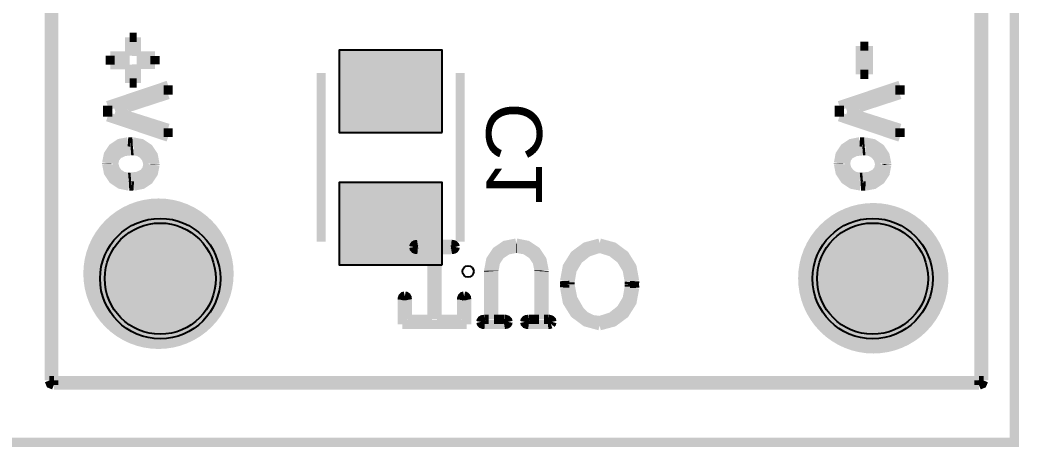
# Model space of a CAD drawing. Header units: inches. Extents: x 18.7 to 39.4, y 4.3 to 20.5.
# Drawn here: x 22.951 to 24.299, y 10.378 to 10.954 of the extents above; entities that cross this region are included whole.
import ezdxf

# ---------------------------------------------------------------- set-up
doc = ezdxf.new("R2010")
doc.units = ezdxf.units.IN
doc.header["$MEASUREMENT"] = 0
doc.styles.get("Standard").update_dxf_attribs({"font": 'arial.ttf'})

# ---------------------------------------------------------------- blocks, each defined once
blk = doc.blocks.new('RPAD')
blk.add_trace([(-0.5, -0.5), (-0.5, 0.5), (0.5, -0.5), (0.5, 0.5)])
blk = doc.blocks.new('EPAD')
at = {"const_width": 0.5}
blk.add_lwpolyline([(-0.25, 0, 1), (0.25, 0, 1)], format="xyb", close=True, dxfattribs=at)
blk = doc.blocks.new('irfBoard')
for points, const_width in [([(20.09863, 11.24086), (23.15769, 11.24086), (23.15769, 13.12275), (20.09863, 13.12275), (20.09863, 11.24086)], 0.008), ([(20.09863, 11.24086), (23.15769, 11.24086), (23.15769, 13.12275), (20.09863, 13.12275), (20.09863, 11.24086)], 0.008), ([(20.09863, 11.24086), (23.15769, 11.24086), (23.15769, 13.12275), (20.09863, 13.12275), (20.09863, 11.24086)], 0.008), ([(22.32304, 11.2943), (22.32304, 12.6463)], 0.008), ([(22.32304, 11.2943), (22.32304, 12.6463)], 0.008), ([(22.32304, 11.2943), (22.32304, 12.6463)], 0.008), ([(22.32704, 12.6463), (22.32704, 11.2943)], 0.008), ([(22.32704, 12.6463), (22.32704, 11.2943)], 0.008), ([(22.32704, 12.6463), (22.32704, 11.2943)], 0.008), ([(23.12704, 11.2943), (23.12704, 12.6463)], 0.008), ([(23.12704, 11.2943), (23.12704, 12.6463)], 0.008), ([(23.12704, 11.2943), (23.12704, 12.6463)], 0.008), ([(23.13104, 12.6463), (23.13104, 11.2943)], 0.008), ([(23.13104, 12.6463), (23.13104, 11.2943)], 0.008), ([(23.13104, 12.6463), (23.13104, 11.2943)], 0.008), ([(22.39248, 11.59068), (22.39855, 11.59068)], 0.008), ([(22.39248, 11.57473), (22.39248, 11.59068)], 0.008), ([(22.39248, 11.59068), (22.39855, 11.59068)], 0.008), ([(22.39248, 11.57473), (22.39248, 11.59068)], 0.008), ([(22.39248, 11.59068), (22.39855, 11.59068)], 0.008), ([(22.39248, 11.57473), (22.39248, 11.59068)], 0.008), ([(22.39855, 11.59068), (22.39855, 11.57448)], 0.008), ([(22.39855, 11.59068), (22.39855, 11.57448)], 0.008), ([(22.39855, 11.59068), (22.39855, 11.57448)], 0.008), ([(23.0245, 11.58308), (23.03134, 11.58308)], 0.008), ([(23.0245, 11.55878), (23.0245, 11.58308)], 0.008), ([(23.0245, 11.58308), (23.03134, 11.58308)], 0.008), ([(23.0245, 11.55878), (23.0245, 11.58308)], 0.008), ([(23.0245, 11.58308), (23.03134, 11.58308)], 0.008), ([(23.0245, 11.55878), (23.0245, 11.58308)], 0.008), ([(23.03134, 11.58308), (23.03134, 11.55878)], 0.008), ([(23.03134, 11.58308), (23.03134, 11.55878)], 0.008), ([(23.03134, 11.58308), (23.03134, 11.55878)], 0.008), ([(22.37577, 11.57473), (22.39248, 11.57473)], 0.008), ([(22.37577, 11.56713), (22.37577, 11.57473)], 0.008), ([(22.37577, 11.57473), (22.39248, 11.57473)], 0.008), ([(22.37577, 11.56713), (22.37577, 11.57473)], 0.008), ([(22.37577, 11.57473), (22.39248, 11.57473)], 0.008), ([(22.37577, 11.56713), (22.37577, 11.57473)], 0.008), ([(22.39855, 11.57448), (22.4145, 11.57448)], 0.008), ([(22.39855, 11.57448), (22.4145, 11.57448)], 0.008), ([(22.39855, 11.57448), (22.4145, 11.57448)], 0.008), ([(22.4145, 11.57448), (22.4145, 11.56738)], 0.008), ([(22.4145, 11.57448), (22.4145, 11.56738)], 0.008), ([(22.4145, 11.57448), (22.4145, 11.56738)], 0.008), ([(22.39248, 11.56713), (22.37577, 11.56713)], 0.008), ([(22.39248, 11.56713), (22.37577, 11.56713)], 0.008), ([(22.39248, 11.56713), (22.37577, 11.56713)], 0.008), ([(22.39248, 11.55119), (22.39248, 11.56713)], 0.008), ([(22.39248, 11.55119), (22.39248, 11.56713)], 0.008), ([(22.39248, 11.55119), (22.39248, 11.56713)], 0.008), ([(22.39855, 11.56738), (22.39855, 11.55119)], 0.008), ([(22.4145, 11.56738), (22.39855, 11.56738)], 0.008), ([(22.39855, 11.56738), (22.39855, 11.55119)], 0.008), ([(22.4145, 11.56738), (22.39855, 11.56738)], 0.008), ([(22.39855, 11.56738), (22.39855, 11.55119)], 0.008), ([(22.4145, 11.56738), (22.39855, 11.56738)], 0.008), ([(22.55828, 11.41408), (22.55828, 11.55975)], 0.00787), ([(22.55828, 11.41408), (22.55828, 11.55975)], 0.00787), ([(22.55828, 11.41408), (22.55828, 11.55975)], 0.00787), ([(22.67836, 11.41408), (22.67836, 11.55975)], 0.00787), ([(22.67836, 11.41408), (22.67836, 11.55975)], 0.00787), ([(22.67836, 11.41408), (22.67836, 11.55975)], 0.00787), ([(23.03134, 11.55878), (23.0245, 11.55878)], 0.008), ([(23.03134, 11.55878), (23.0245, 11.55878)], 0.008), ([(23.03134, 11.55878), (23.0245, 11.55878)], 0.008), ([(22.37349, 11.53168), (22.42589, 11.54929)], 0.008), ([(22.37349, 11.53168), (22.42589, 11.54929)], 0.008), ([(22.37349, 11.53168), (22.42589, 11.54929)], 0.008), ([(22.39855, 11.55119), (22.39248, 11.55119)], 0.008), ([(22.39855, 11.55119), (22.39248, 11.55119)], 0.008), ([(22.39855, 11.55119), (22.39248, 11.55119)], 0.008), ([(22.42589, 11.54929), (22.42589, 11.54124)], 0.008), ([(22.42589, 11.54929), (22.42589, 11.54124)], 0.008), ([(22.42589, 11.54929), (22.42589, 11.54124)], 0.008), ([(23.00628, 11.53168), (23.05868, 11.54929)], 0.008), ([(23.00628, 11.53168), (23.05868, 11.54929)], 0.008), ([(23.00628, 11.53168), (23.05868, 11.54929)], 0.008), ([(23.05868, 11.54929), (23.05868, 11.54124)], 0.008), ([(23.05868, 11.54929), (23.05868, 11.54124)], 0.008), ([(23.05868, 11.54929), (23.05868, 11.54124)], 0.008), ([(22.42589, 11.54124), (22.39058, 11.52976)], 0.008), ([(22.42589, 11.54124), (22.39058, 11.52976)], 0.008), ([(22.42589, 11.54124), (22.39058, 11.52976)], 0.008), ([(23.05868, 11.54124), (23.02336, 11.52976)], 0.008), ([(23.05868, 11.54124), (23.02336, 11.52976)], 0.008), ([(23.05868, 11.54124), (23.02336, 11.52976)], 0.008), ([(22.37349, 11.52207), (22.37349, 11.53168)], 0.008), ([(22.37349, 11.52207), (22.37349, 11.53168)], 0.008), ([(22.37349, 11.52207), (22.37349, 11.53168)], 0.008), ([(22.39058, 11.52976), (22.38023, 11.52651)], 0.008), ([(22.39058, 11.52976), (22.38023, 11.52651)], 0.008), ([(22.39058, 11.52976), (22.38023, 11.52651)], 0.008), ([(23.00628, 11.52207), (23.00628, 11.53168)], 0.008), ([(23.00628, 11.52207), (23.00628, 11.53168)], 0.008), ([(23.00628, 11.52207), (23.00628, 11.53168)], 0.008), ([(23.02336, 11.52976), (23.01302, 11.52651)], 0.008), ([(23.02336, 11.52976), (23.01302, 11.52651)], 0.008), ([(23.02336, 11.52976), (23.01302, 11.52651)], 0.008), ([(22.42589, 11.50448), (22.37349, 11.52207)], 0.008), ([(22.42589, 11.50448), (22.37349, 11.52207)], 0.008), ([(22.42589, 11.50448), (22.37349, 11.52207)], 0.008), ([(22.38023, 11.52651), (22.39058, 11.52327)], 0.008), ([(22.38023, 11.52651), (22.39058, 11.52327)], 0.008), ([(22.38023, 11.52651), (22.39058, 11.52327)], 0.008), ([(22.39058, 11.52327), (22.42589, 11.51209)], 0.008), ([(22.39058, 11.52327), (22.42589, 11.51209)], 0.008), ([(22.39058, 11.52327), (22.42589, 11.51209)], 0.008), ([(23.05868, 11.50448), (23.00628, 11.52207)], 0.008), ([(23.05868, 11.50448), (23.00628, 11.52207)], 0.008), ([(23.05868, 11.50448), (23.00628, 11.52207)], 0.008), ([(23.01302, 11.52651), (23.02336, 11.52327)], 0.008), ([(23.01302, 11.52651), (23.02336, 11.52327)], 0.008), ([(23.01302, 11.52651), (23.02336, 11.52327)], 0.008), ([(23.02336, 11.52327), (23.05868, 11.51209)], 0.008), ([(23.02336, 11.52327), (23.05868, 11.51209)], 0.008), ([(23.02336, 11.52327), (23.05868, 11.51209)], 0.008), ([(22.42589, 11.51209), (22.42589, 11.50448)], 0.008), ([(22.42589, 11.51209), (22.42589, 11.50448)], 0.008), ([(22.42589, 11.51209), (22.42589, 11.50448)], 0.008), ([(23.05868, 11.51209), (23.05868, 11.50448)], 0.008), ([(23.05868, 11.51209), (23.05868, 11.50448)], 0.008), ([(23.05868, 11.51209), (23.05868, 11.50448)], 0.008), ([(22.39114, 11.50044), (22.3839, 11.49902), (22.37805, 11.49512), (22.37415, 11.48927), (22.37273, 11.48203)], 0.008), ([(22.39114, 11.50044), (22.3839, 11.49902), (22.37805, 11.49512), (22.37415, 11.48927), (22.37273, 11.48203)], 0.008), ([(22.39114, 11.50044), (22.3839, 11.49902), (22.37805, 11.49512), (22.37415, 11.48927), (22.37273, 11.48203)], 0.008), ([(22.39114, 11.50044), (22.39339, 11.5003)], 0.008), ([(22.39114, 11.50044), (22.39339, 11.5003)], 0.008), ([(22.39114, 11.50044), (22.39339, 11.5003)], 0.008), ([(22.39517, 11.50039), (22.39338, 11.50031)], 0.008), ([(22.39517, 11.50039), (22.39338, 11.50031)], 0.008), ([(22.39517, 11.50039), (22.39338, 11.50031)], 0.008), ([(22.39517, 11.50039), (22.40277, 11.4989), (22.40891, 11.4948), (22.41301, 11.48866), (22.4145, 11.48105)], 0.008), ([(22.39517, 11.50039), (22.40277, 11.4989), (22.40891, 11.4948), (22.41301, 11.48866), (22.4145, 11.48105)], 0.008), ([(22.39517, 11.50039), (22.40277, 11.4989), (22.40891, 11.4948), (22.41301, 11.48866), (22.4145, 11.48105)], 0.008), ([(23.02393, 11.50044), (23.01668, 11.49902), (23.01084, 11.49512), (23.00694, 11.48927), (23.00551, 11.48203)], 0.008), ([(23.02393, 11.50044), (23.01668, 11.49902), (23.01084, 11.49512), (23.00694, 11.48927), (23.00551, 11.48203)], 0.008), ([(23.02393, 11.50044), (23.01668, 11.49902), (23.01084, 11.49512), (23.00694, 11.48927), (23.00551, 11.48203)], 0.008), ([(23.02393, 11.50044), (23.02617, 11.5003)], 0.008), ([(23.02393, 11.50044), (23.02617, 11.5003)], 0.008), ([(23.02393, 11.50044), (23.02617, 11.5003)], 0.008), ([(23.02795, 11.50039), (23.02617, 11.50031)], 0.008), ([(23.02795, 11.50039), (23.02617, 11.50031)], 0.008), ([(23.02795, 11.50039), (23.02617, 11.50031)], 0.008), ([(23.02795, 11.50039), (23.03556, 11.4989), (23.0417, 11.4948), (23.04579, 11.48866), (23.04729, 11.48105)], 0.008), ([(23.02795, 11.50039), (23.03556, 11.4989), (23.0417, 11.4948), (23.04579, 11.48866), (23.04729, 11.48105)], 0.008), ([(23.02795, 11.50039), (23.03556, 11.4989), (23.0417, 11.4948), (23.04579, 11.48866), (23.04729, 11.48105)], 0.008), ([(22.39364, 11.49271), (22.38775, 11.49207), (22.38242, 11.48957), (22.37965, 11.48588), (22.37881, 11.48132)], 0.008), ([(22.39364, 11.49271), (22.38775, 11.49207), (22.38242, 11.48957), (22.37965, 11.48588), (22.37881, 11.48132)], 0.008), ([(22.39364, 11.49271), (22.38775, 11.49207), (22.38242, 11.48957), (22.37965, 11.48588), (22.37881, 11.48132)], 0.008), ([(22.39572, 11.49288), (22.39364, 11.49271)], 0.008), ([(22.39572, 11.49288), (22.39364, 11.49271)], 0.008), ([(22.39572, 11.49288), (22.39364, 11.49271)], 0.008), ([(22.39572, 11.49288), (22.40047, 11.49201), (22.40437, 11.48959), (22.40713, 11.48593), (22.40842, 11.48133)], 0.008), ([(22.39572, 11.49288), (22.40047, 11.49201), (22.40437, 11.48959), (22.40713, 11.48593), (22.40842, 11.48133)], 0.008), ([(22.39572, 11.49288), (22.40047, 11.49201), (22.40437, 11.48959), (22.40713, 11.48593), (22.40842, 11.48133)], 0.008), ([(23.02642, 11.49271), (23.02054, 11.49207), (23.01521, 11.48957), (23.01244, 11.48588), (23.01159, 11.48132)], 0.008), ([(23.02642, 11.49271), (23.02054, 11.49207), (23.01521, 11.48957), (23.01244, 11.48588), (23.01159, 11.48132)], 0.008), ([(23.02642, 11.49271), (23.02054, 11.49207), (23.01521, 11.48957), (23.01244, 11.48588), (23.01159, 11.48132)], 0.008), ([(23.02851, 11.49288), (23.02643, 11.49271)], 0.008), ([(23.02851, 11.49288), (23.02643, 11.49271)], 0.008), ([(23.02851, 11.49288), (23.02643, 11.49271)], 0.008), ([(23.02851, 11.49288), (23.03325, 11.49201), (23.03716, 11.48959), (23.03991, 11.48593), (23.04121, 11.48133)], 0.008), ([(23.02851, 11.49288), (23.03325, 11.49201), (23.03716, 11.48959), (23.03991, 11.48593), (23.04121, 11.48133)], 0.008), ([(23.02851, 11.49288), (23.03325, 11.49201), (23.03716, 11.48959), (23.03991, 11.48593), (23.04121, 11.48133)], 0.008), ([(22.37273, 11.48174), (22.37273, 11.48203)], 0.008), ([(22.37273, 11.48174), (22.37273, 11.48203)], 0.008), ([(22.37273, 11.48174), (22.37273, 11.48203)], 0.008), ([(22.37273, 11.48171), (22.37273, 11.48161)], 0.008), ([(22.37273, 11.48171), (22.37273, 11.48161)], 0.008), ([(22.37273, 11.48171), (22.37273, 11.48161)], 0.008), ([(22.39209, 11.46225), (22.38447, 11.46374), (22.37833, 11.46784), (22.37422, 11.47399), (22.37273, 11.48161)], 0.008), ([(22.39209, 11.46225), (22.38447, 11.46374), (22.37833, 11.46784), (22.37422, 11.47399), (22.37273, 11.48161)], 0.008), ([(22.39209, 11.46225), (22.38447, 11.46374), (22.37833, 11.46784), (22.37422, 11.47399), (22.37273, 11.48161)], 0.008), ([(22.39153, 11.46975), (22.38677, 11.47063), (22.38286, 11.47305), (22.3801, 11.47672), (22.37881, 11.48133)], 0.008), ([(22.39153, 11.46975), (22.38677, 11.47063), (22.38286, 11.47305), (22.3801, 11.47672), (22.37881, 11.48133)], 0.008), ([(22.39153, 11.46975), (22.38677, 11.47063), (22.38286, 11.47305), (22.3801, 11.47672), (22.37881, 11.48133)], 0.008), ([(22.39364, 11.46993), (22.39951, 11.47057), (22.40481, 11.47309), (22.40757, 11.47678), (22.40842, 11.48132)], 0.008), ([(22.39364, 11.46993), (22.39951, 11.47057), (22.40481, 11.47309), (22.40757, 11.47678), (22.40842, 11.48132)], 0.008), ([(22.39364, 11.46993), (22.39951, 11.47057), (22.40481, 11.47309), (22.40757, 11.47678), (22.40842, 11.48132)], 0.008), ([(22.39613, 11.4622), (22.40336, 11.46362), (22.40919, 11.46751), (22.41308, 11.47334), (22.4145, 11.48057)], 0.008), ([(22.39613, 11.4622), (22.40336, 11.46362), (22.40919, 11.46751), (22.41308, 11.47334), (22.4145, 11.48057)], 0.008), ([(22.39613, 11.4622), (22.40336, 11.46362), (22.40919, 11.46751), (22.41308, 11.47334), (22.4145, 11.48057)], 0.008), ([(22.4145, 11.48092), (22.4145, 11.48105)], 0.008), ([(22.4145, 11.48092), (22.4145, 11.48105)], 0.008), ([(22.4145, 11.48092), (22.4145, 11.48105)], 0.008), ([(22.4145, 11.48093), (22.4145, 11.48057)], 0.008), ([(22.4145, 11.48093), (22.4145, 11.48057)], 0.008), ([(22.4145, 11.48093), (22.4145, 11.48057)], 0.008), ([(23.00552, 11.48174), (23.00551, 11.48203)], 0.008), ([(23.00552, 11.48174), (23.00551, 11.48203)], 0.008), ([(23.00552, 11.48174), (23.00551, 11.48203)], 0.008), ([(23.00552, 11.48171), (23.00552, 11.48161)], 0.008), ([(23.00552, 11.48171), (23.00552, 11.48161)], 0.008), ([(23.00552, 11.48171), (23.00552, 11.48161)], 0.008), ([(23.02488, 11.46225), (23.01726, 11.46374), (23.01111, 11.46784), (23.00701, 11.47399), (23.00552, 11.48161)], 0.008), ([(23.02488, 11.46225), (23.01726, 11.46374), (23.01111, 11.46784), (23.00701, 11.47399), (23.00552, 11.48161)], 0.008), ([(23.02488, 11.46225), (23.01726, 11.46374), (23.01111, 11.46784), (23.00701, 11.47399), (23.00552, 11.48161)], 0.008), ([(23.02431, 11.46975), (23.01956, 11.47063), (23.01565, 11.47305), (23.01289, 11.47672), (23.01159, 11.48133)], 0.008), ([(23.02431, 11.46975), (23.01956, 11.47063), (23.01565, 11.47305), (23.01289, 11.47672), (23.01159, 11.48133)], 0.008), ([(23.02431, 11.46975), (23.01956, 11.47063), (23.01565, 11.47305), (23.01289, 11.47672), (23.01159, 11.48133)], 0.008), ([(23.02642, 11.46993), (23.03229, 11.47057), (23.0376, 11.47309), (23.04035, 11.47678), (23.04121, 11.48132)], 0.008), ([(23.02642, 11.46993), (23.03229, 11.47057), (23.0376, 11.47309), (23.04035, 11.47678), (23.04121, 11.48132)], 0.008), ([(23.02642, 11.46993), (23.03229, 11.47057), (23.0376, 11.47309), (23.04035, 11.47678), (23.04121, 11.48132)], 0.008), ([(23.02892, 11.4622), (23.03615, 11.46362), (23.04198, 11.46751), (23.04587, 11.47334), (23.04729, 11.48057)], 0.008), ([(23.02892, 11.4622), (23.03615, 11.46362), (23.04198, 11.46751), (23.04587, 11.47334), (23.04729, 11.48057)], 0.008), ([(23.02892, 11.4622), (23.03615, 11.46362), (23.04198, 11.46751), (23.04587, 11.47334), (23.04729, 11.48057)], 0.008), ([(23.04728, 11.48092), (23.04729, 11.48105)], 0.008), ([(23.04728, 11.48092), (23.04729, 11.48105)], 0.008), ([(23.04728, 11.48092), (23.04729, 11.48105)], 0.008), ([(23.04728, 11.48093), (23.04729, 11.48057)], 0.008), ([(23.04728, 11.48093), (23.04729, 11.48057)], 0.008), ([(23.04728, 11.48093), (23.04729, 11.48057)], 0.008), ([(22.39153, 11.46975), (22.39363, 11.46993)], 0.008), ([(22.39153, 11.46975), (22.39363, 11.46993)], 0.008), ([(22.39153, 11.46975), (22.39363, 11.46993)], 0.008), ([(23.02431, 11.46975), (23.02642, 11.46993)], 0.008), ([(23.02431, 11.46975), (23.02642, 11.46993)], 0.008), ([(23.02431, 11.46975), (23.02642, 11.46993)], 0.008), ([(22.39209, 11.46225), (22.39395, 11.46234)], 0.008), ([(22.39209, 11.46225), (22.39395, 11.46234)], 0.008), ([(22.39209, 11.46225), (22.39395, 11.46234)], 0.008), ([(22.39613, 11.4622), (22.39392, 11.46234)], 0.008), ([(22.39613, 11.4622), (22.39392, 11.46234)], 0.008), ([(22.39613, 11.4622), (22.39392, 11.46234)], 0.008), ([(23.02488, 11.46225), (23.02674, 11.46234)], 0.008), ([(23.02488, 11.46225), (23.02674, 11.46234)], 0.008), ([(23.02488, 11.46225), (23.02674, 11.46234)], 0.008), ([(23.02892, 11.4622), (23.02671, 11.46234)], 0.008), ([(23.02892, 11.4622), (23.02671, 11.46234)], 0.008), ([(23.02892, 11.4622), (23.02671, 11.46234)], 0.008), ([(22.63834, 11.40961), (22.63851, 11.41044), (22.639, 11.41112), (22.63972, 11.41156), (22.64169, 11.41184)], 0.008), ([(22.63834, 11.40961), (22.63851, 11.41044), (22.639, 11.41112), (22.63972, 11.41156), (22.64169, 11.41184)], 0.008), ([(22.63834, 11.40961), (22.63851, 11.41044), (22.639, 11.41112), (22.63972, 11.41156), (22.64169, 11.41184)], 0.008), ([(22.64169, 11.40738), (22.64042, 11.40747), (22.63923, 11.4079), (22.63856, 11.40864), (22.63834, 11.40961)], 0.008), ([(22.64169, 11.40738), (22.64042, 11.40747), (22.63923, 11.4079), (22.63856, 11.40864), (22.63834, 11.40961)], 0.008), ([(22.64169, 11.40738), (22.64042, 11.40747), (22.63923, 11.4079), (22.63856, 11.40864), (22.63834, 11.40961)], 0.008), ([(22.64169, 11.41184), (22.6707, 11.41184)], 0.008), ([(22.64169, 11.41184), (22.6707, 11.41184)], 0.008), ([(22.64169, 11.41184), (22.6707, 11.41184)], 0.008), ([(22.6707, 11.41184), (22.67196, 11.41174), (22.67314, 11.4113), (22.67381, 11.41057), (22.67404, 11.40961)], 0.008), ([(22.6707, 11.41184), (22.67196, 11.41174), (22.67314, 11.4113), (22.67381, 11.41057), (22.67404, 11.40961)], 0.008), ([(22.6707, 11.41184), (22.67196, 11.41174), (22.67314, 11.4113), (22.67381, 11.41057), (22.67404, 11.40961)], 0.008), ([(22.67404, 11.40961), (22.67388, 11.40878), (22.67339, 11.40809), (22.67266, 11.40767), (22.6707, 11.40738)], 0.008), ([(22.67404, 11.40961), (22.67388, 11.40878), (22.67339, 11.40809), (22.67266, 11.40767), (22.6707, 11.40738)], 0.008), ([(22.67404, 11.40961), (22.67388, 11.40878), (22.67339, 11.40809), (22.67266, 11.40767), (22.6707, 11.40738)], 0.008), ([(22.72691, 11.41296), (22.71752, 11.41111), (22.70994, 11.40606), (22.70489, 11.39848), (22.70304, 11.38909)], 0.008), ([(22.72691, 11.41296), (22.71752, 11.41111), (22.70994, 11.40606), (22.70489, 11.39848), (22.70304, 11.38909)], 0.008), ([(22.72691, 11.41296), (22.71752, 11.41111), (22.70994, 11.40606), (22.70489, 11.39848), (22.70304, 11.38909)], 0.008), ([(22.72688, 11.40849), (22.71926, 11.407), (22.71311, 11.40289), (22.70901, 11.39675), (22.70751, 11.38912)], 0.008), ([(22.72688, 11.40849), (22.71926, 11.407), (22.71311, 11.40289), (22.70901, 11.39675), (22.70751, 11.38912)], 0.008), ([(22.72688, 11.40849), (22.71926, 11.407), (22.71311, 11.40289), (22.70901, 11.39675), (22.70751, 11.38912)], 0.008), ([(22.72688, 11.40849), (22.72712, 11.40849)], 0.008), ([(22.72688, 11.40849), (22.72712, 11.40849)], 0.008), ([(22.72688, 11.40849), (22.72712, 11.40849)], 0.008), ([(22.7269, 11.41296), (22.72695, 11.41296)], 0.008), ([(22.7269, 11.41296), (22.72695, 11.41296)], 0.008), ([(22.7269, 11.41296), (22.72695, 11.41296)], 0.008), ([(22.72695, 11.41296), (22.73643, 11.4111), (22.74407, 11.40599), (22.74918, 11.39835), (22.75104, 11.38886)], 0.008), ([(22.72695, 11.41296), (22.73643, 11.4111), (22.74407, 11.40599), (22.74918, 11.39835), (22.75104, 11.38886)], 0.008), ([(22.72695, 11.41296), (22.73643, 11.4111), (22.74407, 11.40599), (22.74918, 11.39835), (22.75104, 11.38886)], 0.008), ([(22.72741, 11.40849), (22.72714, 11.40849)], 0.008), ([(22.72741, 11.40849), (22.72714, 11.40849)], 0.008), ([(22.72741, 11.40849), (22.72714, 11.40849)], 0.008), ([(22.72741, 11.40849), (22.73495, 11.40702), (22.74104, 11.40295), (22.7451, 11.39687), (22.74658, 11.38933)], 0.008), ([(22.72741, 11.40849), (22.73495, 11.40702), (22.74104, 11.40295), (22.7451, 11.39687), (22.74658, 11.38933)], 0.008), ([(22.72741, 11.40849), (22.73495, 11.40702), (22.74104, 11.40295), (22.7451, 11.39687), (22.74658, 11.38933)], 0.008), ([(22.79901, 11.41296), (22.78699, 11.40974), (22.7774, 11.40266), (22.77105, 11.39255), (22.76875, 11.38022)], 0.008), ([(22.79901, 11.41296), (22.78699, 11.40974), (22.7774, 11.40266), (22.77105, 11.39255), (22.76875, 11.38022)], 0.008), ([(22.79901, 11.41296), (22.78699, 11.40974), (22.7774, 11.40266), (22.77105, 11.39255), (22.76875, 11.38022)], 0.008), ([(22.79899, 11.40849), (22.78872, 11.40519), (22.78058, 11.39874), (22.77522, 11.3898), (22.77329, 11.37903)], 0.008), ([(22.79899, 11.40849), (22.78872, 11.40519), (22.78058, 11.39874), (22.77522, 11.3898), (22.77329, 11.37903)], 0.008), ([(22.79899, 11.40849), (22.78872, 11.40519), (22.78058, 11.39874), (22.77522, 11.3898), (22.77329, 11.37903)], 0.008), ([(22.799, 11.40849), (22.80928, 11.40534), (22.81744, 11.399), (22.82282, 11.39014), (22.82475, 11.37943)], 0.008), ([(22.799, 11.40849), (22.80928, 11.40534), (22.81744, 11.399), (22.82282, 11.39014), (22.82475, 11.37943)], 0.008), ([(22.799, 11.40849), (22.80928, 11.40534), (22.81744, 11.399), (22.82282, 11.39014), (22.82475, 11.37943)], 0.008), ([(22.79903, 11.41295), (22.81105, 11.40968), (22.82063, 11.40257), (22.82697, 11.39243), (22.82926, 11.38008)], 0.008), ([(22.79903, 11.41295), (22.81105, 11.40968), (22.82063, 11.40257), (22.82697, 11.39243), (22.82926, 11.38008)], 0.008), ([(22.79903, 11.41295), (22.81105, 11.40968), (22.82063, 11.40257), (22.82697, 11.39243), (22.82926, 11.38008)], 0.008), ([(22.65396, 11.40738), (22.64169, 11.40738)], 0.008), ([(22.65396, 11.40738), (22.64169, 11.40738)], 0.008), ([(22.65396, 11.40738), (22.64169, 11.40738)], 0.008), ([(22.65396, 11.34712), (22.65396, 11.40738)], 0.008), ([(22.65396, 11.34712), (22.65396, 11.40738)], 0.008), ([(22.65396, 11.34712), (22.65396, 11.40738)], 0.008), ([(22.65842, 11.40738), (22.65842, 11.34712)], 0.008), ([(22.6707, 11.40738), (22.65842, 11.40738)], 0.008), ([(22.65842, 11.40738), (22.65842, 11.34712)], 0.008), ([(22.6707, 11.40738), (22.65842, 11.40738)], 0.008), ([(22.65842, 11.40738), (22.65842, 11.34712)], 0.008), ([(22.6707, 11.40738), (22.65842, 11.40738)], 0.008), ([(22.70305, 11.38843), (22.70304, 11.38909)], 0.008), ([(22.70305, 11.38843), (22.70304, 11.38909)], 0.008), ([(22.70305, 11.38843), (22.70304, 11.38909)], 0.008), ([(22.70305, 11.34712), (22.70305, 11.38843)], 0.008), ([(22.70305, 11.34712), (22.70305, 11.38843)], 0.008), ([(22.70305, 11.34712), (22.70305, 11.38843)], 0.008), ([(22.70752, 11.38875), (22.70751, 11.38912)], 0.008), ([(22.70752, 11.38875), (22.70751, 11.38912)], 0.008), ([(22.70752, 11.38875), (22.70751, 11.38912)], 0.008), ([(22.70752, 11.38874), (22.70752, 11.34712)], 0.008), ([(22.70752, 11.38874), (22.70752, 11.34712)], 0.008), ([(22.70752, 11.38874), (22.70752, 11.34712)], 0.008), ([(22.74657, 11.38873), (22.74658, 11.38933)], 0.008), ([(22.74657, 11.38873), (22.74658, 11.38933)], 0.008), ([(22.74657, 11.38873), (22.74658, 11.38933)], 0.008), ([(22.74657, 11.34712), (22.74657, 11.38874)], 0.008), ([(22.74657, 11.34712), (22.74657, 11.38874)], 0.008), ([(22.74657, 11.34712), (22.74657, 11.38874)], 0.008), ([(22.75103, 11.38844), (22.75104, 11.38886)], 0.008), ([(22.75103, 11.38844), (22.75104, 11.38886)], 0.008), ([(22.75103, 11.38844), (22.75104, 11.38886)], 0.008), ([(22.75103, 11.38843), (22.75103, 11.34712)], 0.008), ([(22.75103, 11.38843), (22.75103, 11.34712)], 0.008), ([(22.75103, 11.38843), (22.75103, 11.34712)], 0.008), ([(22.76889, 11.37724), (22.76875, 11.38022)], 0.008), ([(22.76889, 11.37724), (22.76875, 11.38022)], 0.008), ([(22.76889, 11.37724), (22.76875, 11.38022)], 0.008), ([(22.76889, 11.37726), (22.76877, 11.37454)], 0.008), ([(22.76889, 11.37726), (22.76877, 11.37454)], 0.008), ([(22.76889, 11.37726), (22.76877, 11.37454)], 0.008), ([(22.79901, 11.34155), (22.78698, 11.34486), (22.7774, 11.35201), (22.77106, 11.36217), (22.76877, 11.37454)], 0.008), ([(22.79901, 11.34155), (22.78698, 11.34486), (22.7774, 11.35201), (22.77106, 11.36217), (22.76877, 11.37454)], 0.008), ([(22.79901, 11.34155), (22.78698, 11.34486), (22.7774, 11.35201), (22.77106, 11.36217), (22.76877, 11.37454)], 0.008), ([(22.77335, 11.37727), (22.77329, 11.37903)], 0.008), ([(22.77335, 11.37727), (22.77329, 11.37903)], 0.008), ([(22.77335, 11.37727), (22.77329, 11.37903)], 0.008), ([(22.77335, 11.37725), (22.77578, 11.36505), (22.78193, 11.35424), (22.78669, 11.34978), (22.79255, 11.34691), (22.79901, 11.34601)], 0.008), ([(22.77335, 11.37725), (22.77578, 11.36505), (22.78193, 11.35424), (22.78669, 11.34978), (22.79255, 11.34691), (22.79901, 11.34601)], 0.008), ([(22.77335, 11.37725), (22.77578, 11.36505), (22.78193, 11.35424), (22.78669, 11.34978), (22.79255, 11.34691), (22.79901, 11.34601)], 0.008), ([(22.79902, 11.34155), (22.81104, 11.34476), (22.82063, 11.35184), (22.82698, 11.36195), (22.82927, 11.37427)], 0.008), ([(22.79902, 11.34155), (22.81104, 11.34476), (22.82063, 11.35184), (22.82698, 11.36195), (22.82927, 11.37427)], 0.008), ([(22.79902, 11.34155), (22.81104, 11.34476), (22.82063, 11.35184), (22.82698, 11.36195), (22.82927, 11.37427)], 0.008), ([(22.79903, 11.34601), (22.8093, 11.34928), (22.81744, 11.35571), (22.8228, 11.36463), (22.82473, 11.37537)], 0.008), ([(22.79903, 11.34601), (22.8093, 11.34928), (22.81744, 11.35571), (22.8228, 11.36463), (22.82473, 11.37537)], 0.008), ([(22.79903, 11.34601), (22.8093, 11.34928), (22.81744, 11.35571), (22.8228, 11.36463), (22.82473, 11.37537)], 0.008), ([(22.82467, 11.37724), (22.82475, 11.37943)], 0.008), ([(22.82467, 11.37724), (22.82475, 11.37943)], 0.008), ([(22.82467, 11.37724), (22.82475, 11.37943)], 0.008), ([(22.82467, 11.37724), (22.82473, 11.37537)], 0.008), ([(22.82467, 11.37724), (22.82473, 11.37537)], 0.008), ([(22.82467, 11.37724), (22.82473, 11.37537)], 0.008), ([(22.82914, 11.37727), (22.82926, 11.38008)], 0.008), ([(22.82914, 11.37727), (22.82926, 11.38008)], 0.008), ([(22.82914, 11.37727), (22.82926, 11.38008)], 0.008), ([(22.82914, 11.37725), (22.82927, 11.37427)], 0.008), ([(22.82914, 11.37725), (22.82927, 11.37427)], 0.008), ([(22.82914, 11.37725), (22.82927, 11.37427)], 0.008), ([(22.6283, 11.36386), (22.62839, 11.36513), (22.62882, 11.36632), (22.62956, 11.36699), (22.63053, 11.36721)], 0.008), ([(22.6283, 11.36386), (22.62839, 11.36513), (22.62882, 11.36632), (22.62956, 11.36699), (22.63053, 11.36721)], 0.008), ([(22.6283, 11.36386), (22.62839, 11.36513), (22.62882, 11.36632), (22.62956, 11.36699), (22.63053, 11.36721)], 0.008), ([(22.63053, 11.36721), (22.63136, 11.36705), (22.63205, 11.36656), (22.63248, 11.36583), (22.63276, 11.36386)], 0.008), ([(22.63053, 11.36721), (22.63136, 11.36705), (22.63205, 11.36656), (22.63248, 11.36583), (22.63276, 11.36386)], 0.008), ([(22.63053, 11.36721), (22.63136, 11.36705), (22.63205, 11.36656), (22.63248, 11.36583), (22.63276, 11.36386)], 0.008), ([(22.67962, 11.36386), (22.67972, 11.36513), (22.68015, 11.36632), (22.68088, 11.36699), (22.68185, 11.36721)], 0.008), ([(22.67962, 11.36386), (22.67972, 11.36513), (22.68015, 11.36632), (22.68088, 11.36699), (22.68185, 11.36721)], 0.008), ([(22.67962, 11.36386), (22.67972, 11.36513), (22.68015, 11.36632), (22.68088, 11.36699), (22.68185, 11.36721)], 0.008), ([(22.68185, 11.36721), (22.68268, 11.36704), (22.68336, 11.36654), (22.6838, 11.36582), (22.68409, 11.36386)], 0.008), ([(22.68185, 11.36721), (22.68268, 11.36704), (22.68336, 11.36654), (22.6838, 11.36582), (22.68409, 11.36386)], 0.008), ([(22.68185, 11.36721), (22.68268, 11.36704), (22.68336, 11.36654), (22.6838, 11.36582), (22.68409, 11.36386)], 0.008), ([(22.6283, 11.34266), (22.6283, 11.36386)], 0.008), ([(22.6283, 11.34266), (22.6283, 11.36386)], 0.008), ([(22.6283, 11.34266), (22.6283, 11.36386)], 0.008), ([(22.63276, 11.36386), (22.63276, 11.34712)], 0.008), ([(22.63276, 11.36386), (22.63276, 11.34712)], 0.008), ([(22.63276, 11.36386), (22.63276, 11.34712)], 0.008), ([(22.67962, 11.34712), (22.67962, 11.36386)], 0.008), ([(22.67962, 11.34712), (22.67962, 11.36386)], 0.008), ([(22.67962, 11.34712), (22.67962, 11.36386)], 0.008), ([(22.68409, 11.36386), (22.68409, 11.34266)], 0.008), ([(22.68409, 11.36386), (22.68409, 11.34266)], 0.008), ([(22.68409, 11.36386), (22.68409, 11.34266)], 0.008), ([(22.68409, 11.34266), (22.6283, 11.34266)], 0.008), ([(22.68409, 11.34266), (22.6283, 11.34266)], 0.008), ([(22.68409, 11.34266), (22.6283, 11.34266)], 0.008), ([(22.63276, 11.34712), (22.65396, 11.34712)], 0.008), ([(22.63276, 11.34712), (22.65396, 11.34712)], 0.008), ([(22.63276, 11.34712), (22.65396, 11.34712)], 0.008), ([(22.65842, 11.34712), (22.67962, 11.34712)], 0.008), ([(22.65842, 11.34712), (22.67962, 11.34712)], 0.008), ([(22.65842, 11.34712), (22.67962, 11.34712)], 0.008), ([(22.69636, 11.34489), (22.69652, 11.34573), (22.69701, 11.34642), (22.69774, 11.34684), (22.69971, 11.34712)], 0.008), ([(22.69636, 11.34489), (22.69652, 11.34573), (22.69701, 11.34642), (22.69774, 11.34684), (22.69971, 11.34712)], 0.008), ([(22.69636, 11.34489), (22.69652, 11.34573), (22.69701, 11.34642), (22.69774, 11.34684), (22.69971, 11.34712)], 0.008), ([(22.69971, 11.34266), (22.69844, 11.34276), (22.69725, 11.34318), (22.69658, 11.34392), (22.69636, 11.34489)], 0.008), ([(22.69971, 11.34266), (22.69844, 11.34276), (22.69725, 11.34318), (22.69658, 11.34392), (22.69636, 11.34489)], 0.008), ([(22.69971, 11.34266), (22.69844, 11.34276), (22.69725, 11.34318), (22.69658, 11.34392), (22.69636, 11.34489)], 0.008), ([(22.69971, 11.34712), (22.70305, 11.34712)], 0.008), ([(22.69971, 11.34712), (22.70305, 11.34712)], 0.008), ([(22.69971, 11.34712), (22.70305, 11.34712)], 0.008), ([(22.71644, 11.34266), (22.69971, 11.34266)], 0.008), ([(22.71644, 11.34266), (22.69971, 11.34266)], 0.008), ([(22.71644, 11.34266), (22.69971, 11.34266)], 0.008), ([(22.70752, 11.34712), (22.71644, 11.34712)], 0.008), ([(22.70752, 11.34712), (22.71644, 11.34712)], 0.008), ([(22.70752, 11.34712), (22.71644, 11.34712)], 0.008), ([(22.71644, 11.34712), (22.71771, 11.34703), (22.71889, 11.34659), (22.71957, 11.34586), (22.71979, 11.34489)], 0.008), ([(22.71644, 11.34712), (22.71771, 11.34703), (22.71889, 11.34659), (22.71957, 11.34586), (22.71979, 11.34489)], 0.008), ([(22.71644, 11.34712), (22.71771, 11.34703), (22.71889, 11.34659), (22.71957, 11.34586), (22.71979, 11.34489)], 0.008), ([(22.71979, 11.34489), (22.71963, 11.34406), (22.71914, 11.34338), (22.71841, 11.34295), (22.71644, 11.34266)], 0.008), ([(22.71979, 11.34489), (22.71963, 11.34406), (22.71914, 11.34338), (22.71841, 11.34295), (22.71644, 11.34266)], 0.008), ([(22.71979, 11.34489), (22.71963, 11.34406), (22.71914, 11.34338), (22.71841, 11.34295), (22.71644, 11.34266)], 0.008), ([(22.7343, 11.34489), (22.73446, 11.34573), (22.73494, 11.34642), (22.73568, 11.34684), (22.73764, 11.34712)], 0.008), ([(22.7343, 11.34489), (22.73446, 11.34573), (22.73494, 11.34642), (22.73568, 11.34684), (22.73764, 11.34712)], 0.008), ([(22.7343, 11.34489), (22.73446, 11.34573), (22.73494, 11.34642), (22.73568, 11.34684), (22.73764, 11.34712)], 0.008), ([(22.73764, 11.34266), (22.73638, 11.34276), (22.73519, 11.34318), (22.73452, 11.34392), (22.7343, 11.34489)], 0.008), ([(22.73764, 11.34266), (22.73638, 11.34276), (22.73519, 11.34318), (22.73452, 11.34392), (22.7343, 11.34489)], 0.008), ([(22.73764, 11.34266), (22.73638, 11.34276), (22.73519, 11.34318), (22.73452, 11.34392), (22.7343, 11.34489)], 0.008), ([(22.73764, 11.34712), (22.74657, 11.34712)], 0.008), ([(22.73764, 11.34712), (22.74657, 11.34712)], 0.008), ([(22.73764, 11.34712), (22.74657, 11.34712)], 0.008), ([(22.75438, 11.34266), (22.73764, 11.34266)], 0.008), ([(22.75438, 11.34266), (22.73764, 11.34266)], 0.008), ([(22.75438, 11.34266), (22.73764, 11.34266)], 0.008), ([(22.75103, 11.34712), (22.75438, 11.34712)], 0.008), ([(22.75103, 11.34712), (22.75438, 11.34712)], 0.008), ([(22.75103, 11.34712), (22.75438, 11.34712)], 0.008), ([(22.75438, 11.34712), (22.75564, 11.34703), (22.75683, 11.34659), (22.75751, 11.34586), (22.75773, 11.34489)], 0.008), ([(22.75438, 11.34712), (22.75564, 11.34703), (22.75683, 11.34659), (22.75751, 11.34586), (22.75773, 11.34489)], 0.008), ([(22.75438, 11.34712), (22.75564, 11.34703), (22.75683, 11.34659), (22.75751, 11.34586), (22.75773, 11.34489)], 0.008), ([(22.75689, 11.34318), (22.75552, 11.34272), (22.75438, 11.34266)], 0.008), ([(22.75689, 11.34318), (22.75552, 11.34272), (22.75438, 11.34266)], 0.008), ([(22.75689, 11.34318), (22.75552, 11.34272), (22.75438, 11.34266)], 0.008), ([(22.75773, 11.34489), (22.75746, 11.34384), (22.75689, 11.34318)], 0.008), ([(22.75773, 11.34489), (22.75746, 11.34384), (22.75689, 11.34318)], 0.008), ([(22.75773, 11.34489), (22.75746, 11.34384), (22.75689, 11.34318)], 0.008), ([(22.32704, 11.2903), (22.3242, 11.29146), (22.32304, 11.2943)], 0.008), ([(22.32704, 11.2943), (22.32304, 11.2943)], 0.008), ([(22.32704, 11.2903), (22.3242, 11.29146), (22.32304, 11.2943)], 0.008), ([(22.32704, 11.2943), (22.32304, 11.2943)], 0.008), ([(22.32704, 11.2903), (22.3242, 11.29146), (22.32304, 11.2943)], 0.008), ([(22.32704, 11.2943), (22.32304, 11.2943)], 0.008), ([(22.32704, 11.2943), (23.12704, 11.2943)], 0.008), ([(22.32704, 11.2943), (22.32704, 11.2903)], 0.008), ([(22.32704, 11.2943), (23.12704, 11.2943)], 0.008), ([(22.32704, 11.2943), (22.32704, 11.2903)], 0.008), ([(22.32704, 11.2943), (23.12704, 11.2943)], 0.008), ([(22.32704, 11.2943), (22.32704, 11.2903)], 0.008), ([(23.12704, 11.2903), (22.32704, 11.2903)], 0.008), ([(23.12704, 11.2903), (22.32704, 11.2903)], 0.008), ([(23.12704, 11.2903), (22.32704, 11.2903)], 0.008), ([(23.12704, 11.2903), (23.12989, 11.29146), (23.13104, 11.2943)], 0.008), ([(23.13104, 11.2943), (23.12704, 11.2943)], 0.008), ([(23.12704, 11.2903), (23.12704, 11.2943)], 0.008), ([(23.12704, 11.2903), (23.12989, 11.29146), (23.13104, 11.2943)], 0.008), ([(23.13104, 11.2943), (23.12704, 11.2943)], 0.008), ([(23.12704, 11.2903), (23.12704, 11.2943)], 0.008), ([(23.12704, 11.2903), (23.12989, 11.29146), (23.13104, 11.2943)], 0.008), ([(23.13104, 11.2943), (23.12704, 11.2943)], 0.008), ([(23.12704, 11.2903), (23.12704, 11.2943)], 0.008)]:
    blk.add_lwpolyline(points, dxfattribs=dict(const_width=const_width))
for points in [[(22.66282, 11.50851), (22.66282, 11.57951), (22.57382, 11.57951), (22.57382, 11.50851), (22.66282, 11.50851)], [(22.66282, 11.39433), (22.66282, 11.46533), (22.57382, 11.46533), (22.57382, 11.39433), (22.66282, 11.39433)]]:
    blk.add_lwpolyline(points, close=True)
for centre, radius in [((22.41904, 11.3823), 0.052), ((22.41904, 11.3823), 0.052), ((22.41904, 11.3823), 0.052), ((22.41904, 11.3823), 0.048), ((22.41904, 11.3823), 0.048), ((22.41904, 11.3823), 0.048), ((23.03504, 11.3823), 0.052), ((23.03504, 11.3823), 0.052), ((23.03504, 11.3823), 0.052), ((23.03504, 11.3823), 0.048), ((23.03504, 11.3823), 0.048), ((23.03504, 11.3823), 0.048), ((22.68525, 11.38849), 0.00492), ((22.68525, 11.38849), 0.00492), ((22.68525, 11.38849), 0.00492)]:
    blk.add_circle(centre, radius)
at = {"xscale": 0.071, "yscale": 0.089, "rotation": 270}
for p in [(22.61832, 11.54401), (22.61832, 11.42983)]:
    blk.add_blockref('RPAD', p, dxfattribs=at)
at = {"xscale": 0.13, "yscale": 0.13}
for p in [(22.41753, 11.38652), (23.03564, 11.38259)]:
    blk.add_blockref('EPAD', p, dxfattribs=at)
at = {"text_generation_flag": 2, "width": 1.041667}
blk.add_text('C1', height=0.048, rotation=90, dxfattribs=at).set_placement((22.74909, 11.53446))
blk.add_text('C1', height=0.048, rotation=90, dxfattribs=at).set_placement((22.74909, 11.53446))
blk.add_text('C1', height=0.048, rotation=90, dxfattribs=at).set_placement((22.74909, 11.53446))

msp = doc.modelspace()

# ---------------------------------------------------------------- block references
at = {"xscale": 1.56, "yscale": 1.56, "zscale": 1.56}
msp.add_blockref('irfBoard', (-11.8331, -7.1513), dxfattribs=at)

doc.saveas('drawing.dxf')
